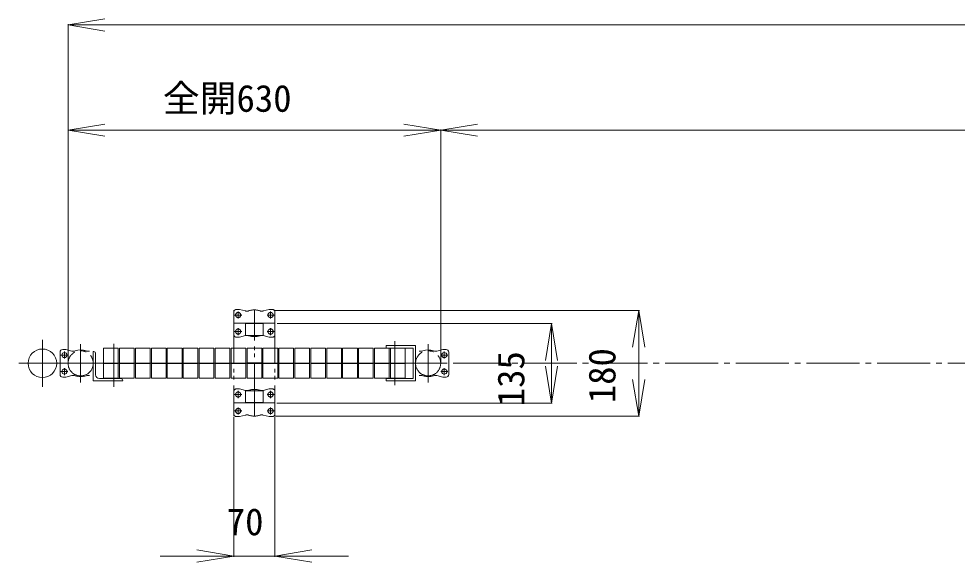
# Model space of a CAD drawing. Units: millimetres, scale not verified. Extents: x -8390 to 3202, y -1728 to 1728.
# Drawn here: x -2934 to -1341, y 124 to 1048 of the extents above; entities that cross this region are included whole.
import ezdxf
from ezdxf.enums import TextEntityAlignment as Align

# ---------------------------------------------------------------- set-up
doc = ezdxf.new("R2010")
doc.units = ezdxf.units.MM
doc.header["$LTSCALE"] = 10
doc.linetypes.add('CHAIN2', pattern=[12, 9, -1, 1, -1])
doc.linetypes.add('DOUBLE_CHAIN2', pattern=[12.8, 9, -1, 0.6, -0.6, 0.6, -1])
for name, color, linetype, lineweight in [('0-2_10 当社外形線', 7, 'Continuous', 18), ('0-3_12 当社中心線', 7, 'CHAIN2', 18), ('0-5_14 当社想像線', 7, 'DOUBLE_CHAIN2', 18), ('0-7_30 関連外形線', 7, 'Continuous', 18), ('0-9_32 関連中心線', 7, 'CHAIN2', 18), ('0-B_05 寸法', 7, 'Continuous', 18)]:
    doc.layers.add(name, color=color, linetype=linetype, lineweight=lineweight)
doc.styles.add('ＭＳ ゴシック', font='')
doc.styles.get('ＭＳ ゴシック').set_extended_font_data('MS Gothic')

msp = doc.modelspace()

# ---------------------------------------------------------------- linework, layer by layer
at = {"layer": '0-2_10 当社外形線'}
for p, q in [((-2864.07, 481.29), (-2864.07, 443.29)), ((-2859.57, 485.79), (-2854.07, 485.79)), ((-2854.07, 485.79), (-2844.07, 483.21)), ((-2807.72, 432.29), (-2807.72, 482.29)), ((-2806.72, 482.29), (-2807.72, 482.29)), ((-2803.72, 479.29), (-2803.72, 442.79)), ((-2790.22, 487.79), (-2765.22, 487.79)), ((-2790.22, 487.79), (-2790.22, 462.79)), ((-2765.22, 487.79), (-2765.22, 462.79)), ((-2763.16, 487.79), (-2738.16, 487.79)), ((-2763.16, 487.79), (-2763.16, 462.79)), ((-2738.16, 487.79), (-2738.16, 462.79)), ((-2736.09, 487.79), (-2711.09, 487.79)), ((-2736.09, 487.79), (-2736.09, 462.79)), ((-2711.09, 487.79), (-2711.09, 462.79)), ((-2709.02, 487.79), (-2684.02, 487.79)), ((-2709.02, 487.79), (-2709.02, 462.79)), ((-2684.02, 487.79), (-2684.02, 462.79)), ((-2681.95, 487.79), (-2656.95, 487.79)), ((-2681.95, 487.79), (-2681.95, 462.79)), ((-2656.95, 487.79), (-2656.95, 462.79)), ((-2654.87, 487.79), (-2629.87, 487.79)), ((-2654.87, 487.79), (-2654.87, 462.79)), ((-2629.87, 487.79), (-2629.87, 462.79)), ((-2627.8, 487.79), (-2602.8, 487.79)), ((-2627.8, 487.79), (-2627.8, 462.79)), ((-2602.8, 487.79), (-2602.8, 462.79)), ((-2600.73, 487.79), (-2575.73, 487.79)), ((-2600.73, 487.79), (-2600.73, 462.79)), ((-2575.73, 487.79), (-2575.73, 462.79)), ((-2573.66, 487.79), (-2548.66, 487.79)), ((-2573.66, 487.79), (-2573.66, 462.79)), ((-2548.66, 487.79), (-2548.66, 462.79)), ((-2546.59, 487.79), (-2521.59, 487.79)), ((-2546.59, 487.79), (-2546.59, 462.79)), ((-2521.59, 487.79), (-2521.59, 462.79)), ((-2519.53, 487.79), (-2494.53, 487.79)), ((-2519.53, 487.79), (-2519.53, 462.79)), ((-2494.53, 487.79), (-2494.53, 462.79)), ((-2492.46, 487.79), (-2467.46, 487.79)), ((-2492.46, 487.79), (-2492.46, 462.79)), ((-2467.46, 487.79), (-2467.46, 462.79)), ((-2465.39, 487.79), (-2440.39, 487.79)), ((-2465.39, 487.79), (-2465.39, 462.79)), ((-2440.39, 487.79), (-2440.39, 462.79)), ((-2438.32, 487.79), (-2413.32, 487.79)), ((-2438.32, 487.79), (-2438.32, 462.79)), ((-2413.32, 487.79), (-2413.32, 462.79)), ((-2411.25, 487.79), (-2386.25, 487.79)), ((-2411.25, 487.79), (-2411.25, 462.79)), ((-2386.25, 487.79), (-2386.25, 462.79)), ((-2384.17, 487.79), (-2359.17, 487.79)), ((-2384.17, 487.79), (-2384.17, 462.79)), ((-2359.17, 487.79), (-2359.17, 462.79)), ((-2357.1, 487.79), (-2332.1, 487.79)), ((-2357.1, 487.79), (-2357.1, 462.79)), ((-2332.1, 487.79), (-2332.1, 462.79)), ((-2330.03, 487.79), (-2305.03, 487.79)), ((-2330.03, 487.79), (-2330.03, 462.79)), ((-2305.03, 487.79), (-2305.03, 462.79)), ((-2302.92, 487.79), (-2277.92, 487.79)), ((-2302.92, 487.79), (-2302.92, 462.79)), ((-2277.92, 487.79), (-2277.92, 462.79)), ((-2214.07, 485.79), (-2224.07, 483.21)), ((-2208.57, 485.79), (-2214.07, 485.79)), ((-2204.07, 481.29), (-2204.07, 443.29)), ((-2790.22, 462.79), (-2765.22, 462.79)), ((-2763.16, 462.79), (-2738.16, 462.79)), ((-2736.09, 462.79), (-2711.09, 462.79)), ((-2709.02, 462.79), (-2684.02, 462.79)), ((-2681.95, 462.79), (-2656.95, 462.79)), ((-2654.87, 462.79), (-2629.87, 462.79)), ((-2627.8, 462.79), (-2602.8, 462.79)), ((-2600.73, 462.79), (-2575.73, 462.79)), ((-2573.66, 462.79), (-2548.66, 462.79)), ((-2546.59, 462.79), (-2521.59, 462.79)), ((-2519.53, 462.79), (-2494.53, 462.79)), ((-2492.46, 462.79), (-2467.46, 462.79)), ((-2465.39, 462.79), (-2440.39, 462.79)), ((-2438.32, 462.79), (-2413.32, 462.79)), ((-2411.25, 462.79), (-2386.25, 462.79)), ((-2384.17, 462.79), (-2359.17, 462.79)), ((-2357.1, 462.79), (-2332.1, 462.79)), ((-2330.03, 462.79), (-2305.03, 462.79)), ((-2302.92, 462.79), (-2277.92, 462.79)), ((-2790.22, 461.79), (-2765.22, 461.79)), ((-2790.22, 436.79), (-2790.22, 461.79)), ((-2765.22, 436.79), (-2765.22, 461.79)), ((-2763.16, 461.79), (-2738.16, 461.79)), ((-2763.16, 436.79), (-2763.16, 461.79)), ((-2738.16, 436.79), (-2738.16, 461.79)), ((-2736.09, 461.79), (-2711.09, 461.79)), ((-2736.09, 436.79), (-2736.09, 461.79)), ((-2711.09, 436.79), (-2711.09, 461.79)), ((-2709.02, 461.79), (-2684.02, 461.79)), ((-2709.02, 436.79), (-2709.02, 461.79)), ((-2684.02, 436.79), (-2684.02, 461.79)), ((-2681.95, 461.79), (-2656.95, 461.79)), ((-2681.95, 436.79), (-2681.95, 461.79)), ((-2656.95, 436.79), (-2656.95, 461.79)), ((-2654.87, 461.79), (-2629.87, 461.79)), ((-2654.87, 436.79), (-2654.87, 461.79)), ((-2629.87, 436.79), (-2629.87, 461.79)), ((-2627.8, 461.79), (-2602.8, 461.79)), ((-2627.8, 436.79), (-2627.8, 461.79)), ((-2602.8, 436.79), (-2602.8, 461.79)), ((-2600.73, 461.79), (-2575.73, 461.79)), ((-2600.73, 436.79), (-2600.73, 461.79)), ((-2575.73, 436.79), (-2575.73, 461.79)), ((-2573.66, 461.79), (-2548.66, 461.79)), ((-2573.66, 436.79), (-2573.66, 461.79)), ((-2548.66, 436.79), (-2548.66, 461.79)), ((-2546.59, 461.79), (-2521.59, 461.79)), ((-2546.59, 436.79), (-2546.59, 461.79)), ((-2521.59, 436.79), (-2521.59, 461.79)), ((-2519.53, 461.79), (-2494.53, 461.79)), ((-2519.53, 436.79), (-2519.53, 461.79)), ((-2494.53, 436.79), (-2494.53, 461.79)), ((-2492.46, 461.79), (-2467.46, 461.79)), ((-2492.46, 436.79), (-2492.46, 461.79)), ((-2467.46, 436.79), (-2467.46, 461.79)), ((-2465.39, 461.79), (-2440.39, 461.79)), ((-2465.39, 436.79), (-2465.39, 461.79)), ((-2440.39, 436.79), (-2440.39, 461.79)), ((-2438.32, 461.79), (-2413.32, 461.79)), ((-2438.32, 436.79), (-2438.32, 461.79)), ((-2413.32, 436.79), (-2413.32, 461.79)), ((-2411.25, 461.79), (-2386.25, 461.79)), ((-2411.25, 436.79), (-2411.25, 461.79)), ((-2386.25, 436.79), (-2386.25, 461.79)), ((-2384.17, 461.79), (-2359.17, 461.79)), ((-2384.17, 436.79), (-2384.17, 461.79)), ((-2359.17, 436.79), (-2359.17, 461.79)), ((-2357.1, 461.79), (-2332.1, 461.79)), ((-2357.1, 436.79), (-2357.1, 461.79)), ((-2332.1, 436.79), (-2332.1, 461.79)), ((-2330.03, 461.79), (-2305.03, 461.79)), ((-2330.03, 436.79), (-2330.03, 461.79)), ((-2305.03, 436.79), (-2305.03, 461.79)), ((-2302.92, 461.79), (-2277.92, 461.79)), ((-2302.92, 436.79), (-2302.92, 461.79)), ((-2277.92, 436.79), (-2277.92, 461.79)), ((-2859.57, 438.79), (-2854.07, 438.79)), ((-2854.07, 438.79), (-2844.07, 441.37)), ((-2757.72, 432.29), (-2807.72, 432.29)), ((-2760.72, 436.29), (-2797.22, 436.29)), ((-2790.22, 436.79), (-2765.22, 436.79)), ((-2763.16, 436.79), (-2738.16, 436.79)), ((-2757.72, 433.29), (-2757.72, 432.29)), ((-2736.09, 436.79), (-2711.09, 436.79)), ((-2709.02, 436.79), (-2684.02, 436.79)), ((-2681.95, 436.79), (-2656.95, 436.79)), ((-2654.87, 436.79), (-2629.87, 436.79)), ((-2627.8, 436.79), (-2602.8, 436.79)), ((-2600.73, 436.79), (-2575.73, 436.79)), ((-2573.66, 436.79), (-2548.66, 436.79)), ((-2546.59, 436.79), (-2521.59, 436.79)), ((-2519.53, 436.79), (-2494.53, 436.79)), ((-2492.46, 436.79), (-2467.46, 436.79)), ((-2465.39, 436.79), (-2440.39, 436.79)), ((-2438.32, 436.79), (-2413.32, 436.79)), ((-2411.25, 436.79), (-2386.25, 436.79)), ((-2384.17, 436.79), (-2359.17, 436.79)), ((-2357.1, 436.79), (-2332.1, 436.79)), ((-2330.03, 436.79), (-2305.03, 436.79)), ((-2302.92, 436.79), (-2277.92, 436.79)), ((-2214.07, 438.79), (-2224.07, 441.37)), ((-2208.57, 438.79), (-2214.07, 438.79))]:
    msp.add_line(p, q, dxfattribs=at)
for points in [[(-2260.42, 432.29), (-2260.42, 492.29), (-2310.42, 492.29), (-2310.42, 488.29), (-2264.42, 488.29), (-2264.42, 436.29)], [(-2260.42, 432.29), (-2310.42, 432.29), (-2310.42, 436.29), (-2264.42, 436.29)]]:
    msp.add_lwpolyline(points, dxfattribs=at)
for centre in [(-2856.57, 476.29), (-2211.57, 476.29), (-2856.57, 448.29), (-2211.57, 448.29)]:
    msp.add_circle(centre, 4.4, dxfattribs=at)
for centre, radius, start, end in [((-2859.57, 481.29), 4.5, 90.00002, 180), ((-2841.57, 492.89), 10, 255.5199, 289.07322), ((-2829.07, 456.74), 28.25, 70.92673, 109.07324), ((-2816.57, 492.89), 10, 250.92673, 284.48006), ((-2806.72, 479.29), 3, 0, 90), ((-2251.57, 492.89), 10, 255.51994, 289.07327), ((-2239.07, 456.74), 28.25, 70.92676, 109.07327), ((-2226.57, 492.89), 10, 250.92678, 284.4801), ((-2208.57, 481.29), 4.5, 0, 89.99998), ((-2859.57, 443.29), 4.5, 180, 270), ((-2841.57, 431.69), 10, 70.92678, 104.4801), ((-2829.07, 467.84), 28.25, 250.92673, 289.07333), ((-2816.57, 431.69), 10, 75.52, 109.07332), ((-2797.22, 442.79), 6.5, 180, 270), ((-2760.72, 433.29), 3, 360, 90), ((-2251.57, 431.69), 10, 70.92668, 104.48), ((-2239.07, 467.84), 28.25, 250.92667, 289.07327), ((-2226.57, 431.69), 10, 75.5199, 109.07322), ((-2208.57, 443.29), 4.5, 270, 0)]:
    msp.add_arc(centre, radius, start, end, dxfattribs=at)
at = {"layer": '0-3_12 当社中心線'}
for p, q in [((-2569.09, 530.29), (-2499.09, 530.29)), ((-2829.07, 429.88), (-2829.07, 494.7)), ((-2772.72, 495.16), (-2772.72, 422.42)), ((-2295.42, 424.94), (-2295.42, 499.64)), ((-2239.07, 429.88), (-2239.07, 494.7)), ((-2856.57, 482.29), (-2856.57, 470.29)), ((-2211.57, 482.29), (-2211.57, 470.29)), ((-2862.57, 476.29), (-2850.57, 476.29)), ((-2861.48, 462.29), (-2796.66, 462.29)), ((-2796.66, 462.29), (2538.53, 462.29)), ((-2271.48, 462.29), (-2206.66, 462.29)), ((-2205.57, 476.29), (-2217.57, 476.29)), ((-2862.57, 448.29), (-2850.57, 448.29)), ((-2856.57, 442.29), (-2856.57, 454.29)), ((-2205.57, 448.29), (-2217.57, 448.29)), ((-2211.57, 442.29), (-2211.57, 454.29)), ((-2569.09, 395.29), (-2499.09, 395.29))]:
    msp.add_line(p, q, dxfattribs=at)
for centre in [(-2829.07, 462.29), (-2239.07, 462.29)]:
    msp.add_circle(centre, 21.35, dxfattribs=at)
at = {"layer": '0-5_14 当社想像線'}
for p, q in [((-2569.09, 552.79), (-2569.09, 372.79)), ((-2569.09, 511.29), (-2569.09, 549.29)), ((-2567.59, 544.29), (-2555.59, 544.29)), ((-2564.59, 553.79), (-2559.09, 553.79)), ((-2561.59, 550.29), (-2561.59, 538.29)), ((-2559.09, 553.79), (-2549.09, 551.21)), ((-2534.09, 372.79), (-2534.09, 552.79)), ((-2509.09, 553.79), (-2519.09, 551.21)), ((-2500.59, 544.29), (-2512.59, 544.29)), ((-2503.59, 553.79), (-2509.09, 553.79)), ((-2506.59, 550.29), (-2506.59, 538.29)), ((-2499.09, 552.79), (-2499.09, 372.79)), ((-2499.09, 511.29), (-2499.09, 549.29)), ((-2549.09, 509.79), (-2549.09, 529.79)), ((-2567.59, 516.29), (-2555.59, 516.29)), ((-2561.59, 510.29), (-2561.59, 522.29)), ((-2500.59, 516.29), (-2512.59, 516.29)), ((-2506.59, 510.29), (-2506.59, 522.29)), ((-2564.59, 506.79), (-2559.09, 506.79)), ((-2559.09, 506.79), (-2549.09, 509.37)), ((-2549.09, 509.79), (-2519.09, 509.79)), ((-2509.09, 506.79), (-2519.09, 509.37)), ((-2503.59, 506.79), (-2509.09, 506.79)), ((-2546.59, 488.29), (-2521.59, 488.29)), ((-2546.59, 488.29), (-2546.59, 463.29)), ((-2521.59, 488.29), (-2521.59, 463.29)), ((-2546.59, 463.29), (-2521.59, 463.29)), ((-2546.59, 462.29), (-2521.59, 462.29)), ((-2546.59, 437.29), (-2546.59, 462.29)), ((-2521.59, 437.29), (-2521.59, 462.29)), ((-2546.59, 437.29), (-2521.59, 437.29)), ((-2564.59, 418.79), (-2559.09, 418.79)), ((-2561.59, 415.29), (-2561.59, 403.29)), ((-2559.09, 418.79), (-2549.09, 416.21)), ((-2549.09, 415.79), (-2519.09, 415.79)), ((-2549.09, 415.79), (-2549.09, 395.79)), ((-2509.09, 418.79), (-2519.09, 416.21)), ((-2503.59, 418.79), (-2509.09, 418.79)), ((-2506.59, 415.29), (-2506.59, 403.29)), ((-2569.09, 414.29), (-2569.09, 376.29)), ((-2567.59, 409.29), (-2555.59, 409.29)), ((-2500.59, 409.29), (-2512.59, 409.29)), ((-2499.09, 414.29), (-2499.09, 376.29)), ((-2561.59, 375.29), (-2561.59, 387.29)), ((-2506.59, 375.29), (-2506.59, 387.29)), ((-2567.59, 381.29), (-2555.59, 381.29)), ((-2564.59, 371.79), (-2559.09, 371.79)), ((-2559.09, 371.79), (-2549.09, 374.37)), ((-2509.09, 371.79), (-2519.09, 374.37)), ((-2500.59, 381.29), (-2512.59, 381.29)), ((-2503.59, 371.79), (-2509.09, 371.79))]:
    msp.add_line(p, q, dxfattribs=at)
for points in [[(-2519.09, 509.79), (-2519.09, 529.79), (-2549.09, 529.79)], [(-2519.09, 415.79), (-2519.09, 395.79), (-2549.09, 395.79)]]:
    msp.add_lwpolyline(points, dxfattribs=at)
for centre in [(-2561.59, 544.29), (-2506.59, 544.29), (-2561.59, 516.29), (-2506.59, 516.29), (-2561.59, 409.29), (-2506.59, 409.29), (-2561.59, 381.29), (-2506.59, 381.29)]:
    msp.add_circle(centre, 4.4, dxfattribs=at)
for centre, radius, start, end in [((-2564.59, 549.29), 4.5, 90, 179.99999), ((-2546.59, 560.89), 10, 255.52, 289.07332), ((-2534.09, 524.74), 28.25, 70.92673, 109.07333), ((-2521.59, 560.89), 10, 250.92678, 284.4801), ((-2503.59, 549.29), 4.5, 0, 90), ((-2564.59, 511.29), 4.5, 180.00004, 270.00002), ((-2503.59, 511.29), 4.5, 270.00002, 0), ((-2546.59, 499.69), 10, 70.92673, 104.48006), ((-2534.09, 535.84), 28.25, 250.92673, 289.07324), ((-2521.59, 499.69), 10, 75.5199, 109.07322), ((-2564.59, 414.29), 4.5, 89.99998, 179.99996), ((-2546.59, 425.89), 10, 255.51994, 289.07327), ((-2534.09, 389.74), 28.25, 70.92676, 109.07327), ((-2521.59, 425.89), 10, 250.92678, 284.4801), ((-2503.59, 414.29), 4.5, 0, 89.99998), ((-2564.59, 376.29), 4.5, 180.00001, 270), ((-2546.59, 364.69), 10, 70.92668, 104.48), ((-2534.09, 400.84), 28.25, 250.92667, 289.07327), ((-2521.59, 364.69), 10, 75.5199, 109.07322), ((-2503.59, 376.29), 4.5, 270, 0)]:
    msp.add_arc(centre, radius, start, end, dxfattribs=at)
at = {"layer": '0-7_30 関連外形線'}
msp.add_circle((-2894.07, 462.29), 24.3, dxfattribs=at)
at = {"layer": '0-9_32 関連中心線'}
for p, q in [((-2894.07, 422.21), (-2894.07, 502.38)), ((-2934.15, 462.29), (-2853.98, 462.29))]:
    msp.add_line(p, q, dxfattribs=at)
at = {"layer": '0-B_05 寸法'}
for p, q in [((-2850.42, 463.29), (-2850.42, 1038.54)), ((-2787.92, 1026.87), (-2850.42, 1037.29)), ((-2787.92, 1037.29), (2529.78, 1037.29)), ((-2280.22, 868.84), (-2217.72, 858.43)), ((-2850.42, 463.29), (-2850.42, 859.68)), ((-2787.92, 848.01), (-2850.42, 858.43)), ((-2787.92, 858.43), (-2280.22, 858.43)), ((-2217.72, 463.29), (-2217.72, 859.68)), ((-2217.72, 463.29), (-2217.72, 859.68)), ((-2155.22, 848.01), (-2217.72, 858.43)), ((-2155.22, 858.43), (2529.78, 858.43)), ((-2498.07, 552.29), (-1880.11, 552.29)), ((-1891.78, 489.79), (-1881.36, 552.29)), ((-2495.37, 529.79), (-2028.31, 529.79)), ((-2039.98, 467.29), (-2029.56, 529.79)), ((-1881.36, 434.79), (-1881.36, 489.79)), ((-2029.56, 457.29), (-2029.56, 467.29)), ((-2019.15, 457.29), (-2029.56, 394.79)), ((-1870.94, 434.79), (-1881.36, 372.29)), ((-2496.05, 394.79), (-2028.31, 394.79)), ((-2569.07, 371.29), (-2569.07, 133.47)), ((-2499.07, 371.29), (-2499.07, 133.47)), ((-2498.07, 372.29), (-1880.11, 372.29)), ((-2631.57, 145.14), (-2569.07, 134.72)), ((-2631.57, 134.72), (-2694.07, 134.72)), ((-2569.07, 134.72), (-2499.07, 134.72)), ((-2436.57, 124.3), (-2499.07, 134.72)), ((-2436.57, 134.72), (-2374.07, 134.72))]:
    msp.add_line(p, q, dxfattribs=at)
for points in [[(-2787.92, 1047.71), (-2850.42, 1037.29), (-2787.92, 1037.29)], [(-2787.92, 868.84), (-2850.42, 858.43), (-2787.92, 858.43)], [(-2155.22, 868.84), (-2217.72, 858.43), (-2155.22, 858.43)], [(-2280.22, 848.01), (-2217.72, 858.43), (-2280.22, 858.43)], [(-1870.94, 489.79), (-1881.36, 552.29), (-1881.36, 489.79)], [(-2019.15, 467.29), (-2029.56, 529.79), (-2029.56, 467.29)], [(-2039.98, 457.29), (-2029.56, 394.79), (-2029.56, 457.29)], [(-1891.78, 434.79), (-1881.36, 372.29), (-1881.36, 434.79)], [(-2436.57, 145.14), (-2499.07, 134.72), (-2436.57, 134.72)], [(-2631.57, 124.3), (-2569.07, 134.72), (-2631.57, 134.72)]]:
    msp.add_lwpolyline(points, dxfattribs=at)

# ---------------------------------------------------------------- texts
at = {"layer": '0-B_05 寸法', "style": 'ＭＳ ゴシック'}
for s, p in [('全開630', (-2689.45, 875.89)), ('70', (-2580.94, 156.46))]:
    msp.add_text(s, height=45.82, dxfattribs=at).set_placement(p, align=Align.BOTTOM_LEFT)
for s, p in [('135', (-2061.84, 389.37)), ('180', (-1907.21, 394.58))]:
    msp.add_text(s, height=45.82, rotation=90, dxfattribs=at).set_placement(p, align=Align.BOTTOM_LEFT)

doc.saveas('drawing.dxf')
